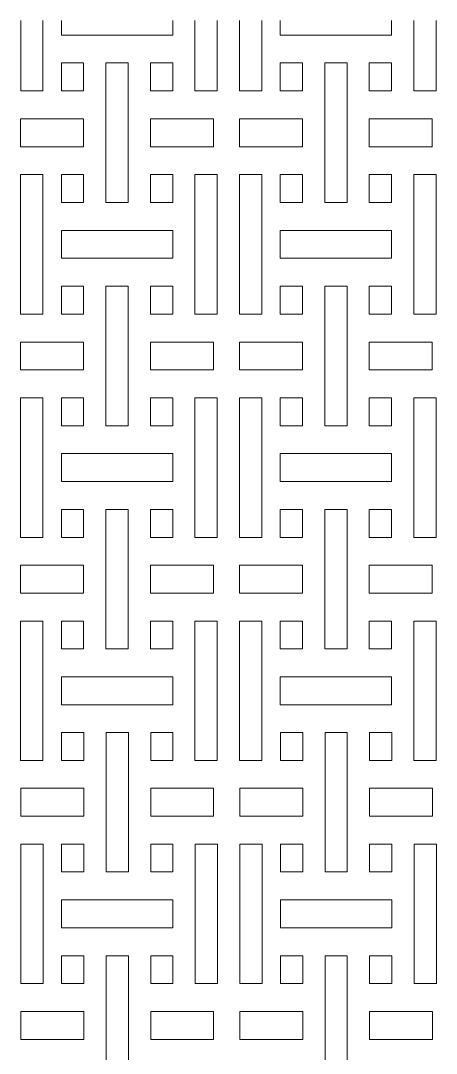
# Model space of a CAD drawing. Header units: centimetres. Extents: x -43.5 to -28.5, y -76.3 to -1.3.
# Drawn here: x -43.49 to -28.48, y -38.51 to -1.26 of the extents above; entities that cross this region are included whole.
import ezdxf

# ---------------------------------------------------------------- set-up
doc = ezdxf.new("R2010")
doc.units = ezdxf.units.CM
doc.header["$MEASUREMENT"] = 0
doc.layers.add('Katman 1', color=7, linetype='Continuous')

msp = doc.modelspace()

# ---------------------------------------------------------------- linework, layer by layer
at = {"layer": 'Katman 1', "color": 250, "lineweight": 20}
for points, knots in [([(-43.48639, -3.78886), (-43.48639, -3.78886), (-42.68421, -3.78886), (-42.68421, -3.78886), (-42.68421, -3.78886), (-42.68421, -1.25573), (-42.68421, -1.25573)], [0, 0, 0, 0, 0.5, 0.5, 0.5, 1, 1, 1, 1]), ([(-42.01792, -1.25573), (-42.01792, -1.25573), (-42.01792, -1.77564), (-42.01792, -1.77564), (-42.01792, -1.77564), (-37.99809, -1.77564), (-37.99809, -1.77564), (-37.99809, -1.77564), (-37.99809, -1.25573), (-37.99809, -1.25573)], [0, 0, 0, 0, 0.33333333, 0.33333333, 0.33333333, 0.66666667, 0.66666667, 0.66666667, 1, 1, 1, 1]), ([(-37.19413, -1.25573), (-37.19413, -1.25573), (-37.19413, -3.78886), (-37.19413, -3.78886), (-37.19413, -3.78886), (-36.39016, -3.78886), (-36.39016, -3.78886), (-36.39016, -3.78886), (-36.39016, -1.25573), (-36.39016, -1.25573)], [0, 0, 0, 0, 0.33333333, 0.33333333, 0.33333333, 0.66666667, 0.66666667, 0.66666667, 1, 1, 1, 1]), ([(-35.5862, -1.25573), (-35.5862, -1.25573), (-35.5862, -3.78886), (-35.5862, -3.78886), (-35.5862, -3.78886), (-34.78223, -3.78886), (-34.78223, -3.78886), (-34.78223, -3.78886), (-34.78223, -1.25573), (-34.78223, -1.25573)], [0, 0, 0, 0, 0.33333333, 0.33333333, 0.33333333, 0.66666667, 0.66666667, 0.66666667, 1, 1, 1, 1]), ([(-34.11594, -1.25573), (-34.11594, -1.25573), (-34.11594, -1.77564), (-34.11594, -1.77564), (-34.11594, -1.77564), (-30.09611, -1.77564), (-30.09611, -1.77564), (-30.09611, -1.77564), (-30.09611, -1.25573), (-30.09611, -1.25573)], [0, 0, 0, 0, 0.33333333, 0.33333333, 0.33333333, 0.66666667, 0.66666667, 0.66666667, 1, 1, 1, 1]), ([(-29.29215, -1.25573), (-29.29215, -1.25573), (-29.29215, -3.78886), (-29.29215, -3.78886), (-29.29215, -3.78886), (-28.48818, -3.78886), (-28.48818, -3.78886), (-28.48818, -3.78886), (-28.48818, -1.25573), (-28.48818, -1.25573)], [0, 0, 0, 0, 0.33333333, 0.33333333, 0.33333333, 0.66666667, 0.66666667, 0.66666667, 1, 1, 1, 1]), ([(-42.01792, -2.78225), (-42.01792, -2.78225), (-41.21395, -2.78225), (-41.21395, -2.78225), (-41.21395, -2.78225), (-41.21395, -3.78886), (-41.21395, -3.78886), (-41.21395, -3.78886), (-42.01792, -3.78886), (-42.01792, -3.78886), (-42.01792, -3.78886), (-42.01792, -2.78225), (-42.01792, -2.78225)], [0, 0, 0, 0, 0.25, 0.25, 0.25, 0.5, 0.5, 0.5, 0.75, 0.75, 0.75, 1, 1, 1, 1]), ([(-39.60602, -2.78225), (-39.60602, -2.78225), (-40.40999, -2.78225), (-40.40999, -2.78225), (-40.40999, -2.78225), (-40.40999, -7.81529), (-40.40999, -7.81529), (-40.40999, -7.81529), (-39.60602, -7.81529), (-39.60602, -7.81529), (-39.60602, -7.81529), (-39.60602, -2.78225), (-39.60602, -2.78225)], [0, 0, 0, 0, 0.25, 0.25, 0.25, 0.5, 0.5, 0.5, 0.75, 0.75, 0.75, 1, 1, 1, 1]), ([(-38.80206, -2.78225), (-38.80206, -2.78225), (-37.99809, -2.78225), (-37.99809, -2.78225), (-37.99809, -2.78225), (-37.99809, -3.78886), (-37.99809, -3.78886), (-37.99809, -3.78886), (-38.80206, -3.78886), (-38.80206, -3.78886), (-38.80206, -3.78886), (-38.80206, -2.78225), (-38.80206, -2.78225)], [0, 0, 0, 0, 0.25, 0.25, 0.25, 0.5, 0.5, 0.5, 0.75, 0.75, 0.75, 1, 1, 1, 1]), ([(-34.11594, -2.78225), (-34.11594, -2.78225), (-33.31197, -2.78225), (-33.31197, -2.78225), (-33.31197, -2.78225), (-33.31197, -3.78886), (-33.31197, -3.78886), (-33.31197, -3.78886), (-34.11594, -3.78886), (-34.11594, -3.78886), (-34.11594, -3.78886), (-34.11594, -2.78225), (-34.11594, -2.78225)], [0, 0, 0, 0, 0.25, 0.25, 0.25, 0.5, 0.5, 0.5, 0.75, 0.75, 0.75, 1, 1, 1, 1]), ([(-31.70404, -2.78225), (-31.70404, -2.78225), (-32.50801, -2.78225), (-32.50801, -2.78225), (-32.50801, -2.78225), (-32.50801, -7.81529), (-32.50801, -7.81529), (-32.50801, -7.81529), (-31.70404, -7.81529), (-31.70404, -7.81529), (-31.70404, -7.81529), (-31.70404, -2.78225), (-31.70404, -2.78225)], [0, 0, 0, 0, 0.25, 0.25, 0.25, 0.5, 0.5, 0.5, 0.75, 0.75, 0.75, 1, 1, 1, 1]), ([(-30.90008, -2.78225), (-30.90008, -2.78225), (-30.09611, -2.78225), (-30.09611, -2.78225), (-30.09611, -2.78225), (-30.09611, -3.78886), (-30.09611, -3.78886), (-30.09611, -3.78886), (-30.90008, -3.78886), (-30.90008, -3.78886), (-30.90008, -3.78886), (-30.90008, -2.78225), (-30.90008, -2.78225)], [0, 0, 0, 0, 0.25, 0.25, 0.25, 0.5, 0.5, 0.5, 0.75, 0.75, 0.75, 1, 1, 1, 1]), ([(-43.48818, -5.80207), (-43.48818, -5.80207), (-41.21395, -5.80207), (-41.21395, -5.80207), (-41.21395, -5.80207), (-41.21395, -4.79547), (-41.21395, -4.79547), (-41.21395, -4.79547), (-43.48818, -4.79547), (-43.48818, -4.79547)], [0, 0, 0, 0, 0.33333333, 0.33333333, 0.33333333, 0.66666667, 0.66666667, 0.66666667, 1, 1, 1, 1]), ([(-36.52783, -5.80207), (-36.52783, -5.80207), (-38.80206, -5.80207), (-38.80206, -5.80207), (-38.80206, -5.80207), (-38.80206, -4.79547), (-38.80206, -4.79547), (-38.80206, -4.79547), (-36.52783, -4.79547), (-36.52783, -4.79547)], [0, 0, 0, 0, 0.33333333, 0.33333333, 0.33333333, 0.66666667, 0.66666667, 0.66666667, 1, 1, 1, 1]), ([(-35.5862, -5.80207), (-35.5862, -5.80207), (-33.31197, -5.80207), (-33.31197, -5.80207), (-33.31197, -5.80207), (-33.31197, -4.79547), (-33.31197, -4.79547), (-33.31197, -4.79547), (-35.5862, -4.79547), (-35.5862, -4.79547)], [0, 0, 0, 0, 0.33333333, 0.33333333, 0.33333333, 0.66666667, 0.66666667, 0.66666667, 1, 1, 1, 1]), ([(-28.62585, -5.80207), (-28.62585, -5.80207), (-30.90008, -5.80207), (-30.90008, -5.80207), (-30.90008, -5.80207), (-30.90008, -4.79547), (-30.90008, -4.79547), (-30.90008, -4.79547), (-28.62585, -4.79547), (-28.62585, -4.79547)], [0, 0, 0, 0, 0.33333333, 0.33333333, 0.33333333, 0.66666667, 0.66666667, 0.66666667, 1, 1, 1, 1]), ([(-42.68421, -6.80868), (-42.68421, -6.80868), (-43.48818, -6.80868), (-43.48818, -6.80868), (-43.48818, -6.80868), (-43.48818, -11.84172), (-43.48818, -11.84172), (-43.48818, -11.84172), (-42.68421, -11.84172), (-42.68421, -11.84172), (-42.68421, -11.84172), (-42.68421, -6.80868), (-42.68421, -6.80868)], [0, 0, 0, 0, 0.25, 0.25, 0.25, 0.5, 0.5, 0.5, 0.75, 0.75, 0.75, 1, 1, 1, 1]), ([(-42.01792, -6.80868), (-42.01792, -6.80868), (-41.21395, -6.80868), (-41.21395, -6.80868), (-41.21395, -6.80868), (-41.21395, -7.81529), (-41.21395, -7.81529), (-41.21395, -7.81529), (-42.01792, -7.81529), (-42.01792, -7.81529), (-42.01792, -7.81529), (-42.01792, -6.80868), (-42.01792, -6.80868)], [0, 0, 0, 0, 0.25, 0.25, 0.25, 0.5, 0.5, 0.5, 0.75, 0.75, 0.75, 1, 1, 1, 1]), ([(-38.80206, -6.80868), (-38.80206, -6.80868), (-37.99809, -6.80868), (-37.99809, -6.80868), (-37.99809, -6.80868), (-37.99809, -7.81529), (-37.99809, -7.81529), (-37.99809, -7.81529), (-38.80206, -7.81529), (-38.80206, -7.81529), (-38.80206, -7.81529), (-38.80206, -6.80868), (-38.80206, -6.80868)], [0, 0, 0, 0, 0.25, 0.25, 0.25, 0.5, 0.5, 0.5, 0.75, 0.75, 0.75, 1, 1, 1, 1]), ([(-36.39016, -6.80868), (-36.39016, -6.80868), (-37.19413, -6.80868), (-37.19413, -6.80868), (-37.19413, -6.80868), (-37.19413, -11.84172), (-37.19413, -11.84172), (-37.19413, -11.84172), (-36.39016, -11.84172), (-36.39016, -11.84172), (-36.39016, -11.84172), (-36.39016, -6.80868), (-36.39016, -6.80868)], [0, 0, 0, 0, 0.25, 0.25, 0.25, 0.5, 0.5, 0.5, 0.75, 0.75, 0.75, 1, 1, 1, 1]), ([(-34.78223, -6.80868), (-34.78223, -6.80868), (-35.5862, -6.80868), (-35.5862, -6.80868), (-35.5862, -6.80868), (-35.5862, -11.84172), (-35.5862, -11.84172), (-35.5862, -11.84172), (-34.78223, -11.84172), (-34.78223, -11.84172), (-34.78223, -11.84172), (-34.78223, -6.80868), (-34.78223, -6.80868)], [0, 0, 0, 0, 0.25, 0.25, 0.25, 0.5, 0.5, 0.5, 0.75, 0.75, 0.75, 1, 1, 1, 1]), ([(-34.11594, -6.80868), (-34.11594, -6.80868), (-33.31197, -6.80868), (-33.31197, -6.80868), (-33.31197, -6.80868), (-33.31197, -7.81529), (-33.31197, -7.81529), (-33.31197, -7.81529), (-34.11594, -7.81529), (-34.11594, -7.81529), (-34.11594, -7.81529), (-34.11594, -6.80868), (-34.11594, -6.80868)], [0, 0, 0, 0, 0.25, 0.25, 0.25, 0.5, 0.5, 0.5, 0.75, 0.75, 0.75, 1, 1, 1, 1]), ([(-30.90008, -6.80868), (-30.90008, -6.80868), (-30.09611, -6.80868), (-30.09611, -6.80868), (-30.09611, -6.80868), (-30.09611, -7.81529), (-30.09611, -7.81529), (-30.09611, -7.81529), (-30.90008, -7.81529), (-30.90008, -7.81529), (-30.90008, -7.81529), (-30.90008, -6.80868), (-30.90008, -6.80868)], [0, 0, 0, 0, 0.25, 0.25, 0.25, 0.5, 0.5, 0.5, 0.75, 0.75, 0.75, 1, 1, 1, 1]), ([(-28.48818, -6.80868), (-28.48818, -6.80868), (-29.29215, -6.80868), (-29.29215, -6.80868), (-29.29215, -6.80868), (-29.29215, -11.84172), (-29.29215, -11.84172), (-29.29215, -11.84172), (-28.48818, -11.84172), (-28.48818, -11.84172), (-28.48818, -11.84172), (-28.48818, -6.80868), (-28.48818, -6.80868)], [0, 0, 0, 0, 0.25, 0.25, 0.25, 0.5, 0.5, 0.5, 0.75, 0.75, 0.75, 1, 1, 1, 1]), ([(-37.99809, -9.8285), (-37.99809, -9.8285), (-37.99809, -8.8219), (-37.99809, -8.8219), (-37.99809, -8.8219), (-42.01792, -8.8219), (-42.01792, -8.8219), (-42.01792, -8.8219), (-42.01792, -9.8285), (-42.01792, -9.8285), (-42.01792, -9.8285), (-37.99809, -9.8285), (-37.99809, -9.8285)], [0, 0, 0, 0, 0.25, 0.25, 0.25, 0.5, 0.5, 0.5, 0.75, 0.75, 0.75, 1, 1, 1, 1]), ([(-30.09611, -9.8285), (-30.09611, -9.8285), (-30.09611, -8.8219), (-30.09611, -8.8219), (-30.09611, -8.8219), (-34.11594, -8.8219), (-34.11594, -8.8219), (-34.11594, -8.8219), (-34.11594, -9.8285), (-34.11594, -9.8285), (-34.11594, -9.8285), (-30.09611, -9.8285), (-30.09611, -9.8285)], [0, 0, 0, 0, 0.25, 0.25, 0.25, 0.5, 0.5, 0.5, 0.75, 0.75, 0.75, 1, 1, 1, 1]), ([(-42.01792, -10.83511), (-42.01792, -10.83511), (-41.21395, -10.83511), (-41.21395, -10.83511), (-41.21395, -10.83511), (-41.21395, -11.84172), (-41.21395, -11.84172), (-41.21395, -11.84172), (-42.01792, -11.84172), (-42.01792, -11.84172), (-42.01792, -11.84172), (-42.01792, -10.83511), (-42.01792, -10.83511)], [0, 0, 0, 0, 0.25, 0.25, 0.25, 0.5, 0.5, 0.5, 0.75, 0.75, 0.75, 1, 1, 1, 1]), ([(-39.60602, -10.83511), (-39.60602, -10.83511), (-40.40999, -10.83511), (-40.40999, -10.83511), (-40.40999, -10.83511), (-40.40999, -15.86815), (-40.40999, -15.86815), (-40.40999, -15.86815), (-39.60602, -15.86815), (-39.60602, -15.86815), (-39.60602, -15.86815), (-39.60602, -10.83511), (-39.60602, -10.83511)], [0, 0, 0, 0, 0.25, 0.25, 0.25, 0.5, 0.5, 0.5, 0.75, 0.75, 0.75, 1, 1, 1, 1]), ([(-38.80206, -10.83511), (-38.80206, -10.83511), (-37.99809, -10.83511), (-37.99809, -10.83511), (-37.99809, -10.83511), (-37.99809, -11.84172), (-37.99809, -11.84172), (-37.99809, -11.84172), (-38.80206, -11.84172), (-38.80206, -11.84172), (-38.80206, -11.84172), (-38.80206, -10.83511), (-38.80206, -10.83511)], [0, 0, 0, 0, 0.25, 0.25, 0.25, 0.5, 0.5, 0.5, 0.75, 0.75, 0.75, 1, 1, 1, 1]), ([(-34.11594, -10.83511), (-34.11594, -10.83511), (-33.31197, -10.83511), (-33.31197, -10.83511), (-33.31197, -10.83511), (-33.31197, -11.84172), (-33.31197, -11.84172), (-33.31197, -11.84172), (-34.11594, -11.84172), (-34.11594, -11.84172), (-34.11594, -11.84172), (-34.11594, -10.83511), (-34.11594, -10.83511)], [0, 0, 0, 0, 0.25, 0.25, 0.25, 0.5, 0.5, 0.5, 0.75, 0.75, 0.75, 1, 1, 1, 1]), ([(-31.70404, -10.83511), (-31.70404, -10.83511), (-32.50801, -10.83511), (-32.50801, -10.83511), (-32.50801, -10.83511), (-32.50801, -15.86815), (-32.50801, -15.86815), (-32.50801, -15.86815), (-31.70404, -15.86815), (-31.70404, -15.86815), (-31.70404, -15.86815), (-31.70404, -10.83511), (-31.70404, -10.83511)], [0, 0, 0, 0, 0.25, 0.25, 0.25, 0.5, 0.5, 0.5, 0.75, 0.75, 0.75, 1, 1, 1, 1]), ([(-30.90008, -10.83511), (-30.90008, -10.83511), (-30.09611, -10.83511), (-30.09611, -10.83511), (-30.09611, -10.83511), (-30.09611, -11.84172), (-30.09611, -11.84172), (-30.09611, -11.84172), (-30.90008, -11.84172), (-30.90008, -11.84172), (-30.90008, -11.84172), (-30.90008, -10.83511), (-30.90008, -10.83511)], [0, 0, 0, 0, 0.25, 0.25, 0.25, 0.5, 0.5, 0.5, 0.75, 0.75, 0.75, 1, 1, 1, 1]), ([(-43.48818, -13.85493), (-43.48818, -13.85493), (-41.21395, -13.85493), (-41.21395, -13.85493), (-41.21395, -13.85493), (-41.21395, -12.84833), (-41.21395, -12.84833), (-41.21395, -12.84833), (-43.48818, -12.84833), (-43.48818, -12.84833)], [0, 0, 0, 0, 0.33333333, 0.33333333, 0.33333333, 0.66666667, 0.66666667, 0.66666667, 1, 1, 1, 1]), ([(-36.52783, -13.85493), (-36.52783, -13.85493), (-38.80206, -13.85493), (-38.80206, -13.85493), (-38.80206, -13.85493), (-38.80206, -12.84833), (-38.80206, -12.84833), (-38.80206, -12.84833), (-36.52783, -12.84833), (-36.52783, -12.84833)], [0, 0, 0, 0, 0.33333333, 0.33333333, 0.33333333, 0.66666667, 0.66666667, 0.66666667, 1, 1, 1, 1]), ([(-35.5862, -13.85493), (-35.5862, -13.85493), (-33.31197, -13.85493), (-33.31197, -13.85493), (-33.31197, -13.85493), (-33.31197, -12.84833), (-33.31197, -12.84833), (-33.31197, -12.84833), (-35.5862, -12.84833), (-35.5862, -12.84833)], [0, 0, 0, 0, 0.33333333, 0.33333333, 0.33333333, 0.66666667, 0.66666667, 0.66666667, 1, 1, 1, 1]), ([(-28.62585, -13.85493), (-28.62585, -13.85493), (-30.90008, -13.85493), (-30.90008, -13.85493), (-30.90008, -13.85493), (-30.90008, -12.84833), (-30.90008, -12.84833), (-30.90008, -12.84833), (-28.62585, -12.84833), (-28.62585, -12.84833)], [0, 0, 0, 0, 0.33333333, 0.33333333, 0.33333333, 0.66666667, 0.66666667, 0.66666667, 1, 1, 1, 1]), ([(-42.68421, -14.86154), (-42.68421, -14.86154), (-43.48818, -14.86154), (-43.48818, -14.86154), (-43.48818, -14.86154), (-43.48818, -19.89458), (-43.48818, -19.89458), (-43.48818, -19.89458), (-42.68421, -19.89458), (-42.68421, -19.89458), (-42.68421, -19.89458), (-42.68421, -14.86154), (-42.68421, -14.86154)], [0, 0, 0, 0, 0.25, 0.25, 0.25, 0.5, 0.5, 0.5, 0.75, 0.75, 0.75, 1, 1, 1, 1]), ([(-42.01792, -14.86154), (-42.01792, -14.86154), (-41.21395, -14.86154), (-41.21395, -14.86154), (-41.21395, -14.86154), (-41.21395, -15.86815), (-41.21395, -15.86815), (-41.21395, -15.86815), (-42.01792, -15.86815), (-42.01792, -15.86815), (-42.01792, -15.86815), (-42.01792, -14.86154), (-42.01792, -14.86154)], [0, 0, 0, 0, 0.25, 0.25, 0.25, 0.5, 0.5, 0.5, 0.75, 0.75, 0.75, 1, 1, 1, 1]), ([(-38.80206, -14.86154), (-38.80206, -14.86154), (-37.99809, -14.86154), (-37.99809, -14.86154), (-37.99809, -14.86154), (-37.99809, -15.86815), (-37.99809, -15.86815), (-37.99809, -15.86815), (-38.80206, -15.86815), (-38.80206, -15.86815), (-38.80206, -15.86815), (-38.80206, -14.86154), (-38.80206, -14.86154)], [0, 0, 0, 0, 0.25, 0.25, 0.25, 0.5, 0.5, 0.5, 0.75, 0.75, 0.75, 1, 1, 1, 1]), ([(-36.39016, -14.86154), (-36.39016, -14.86154), (-37.19413, -14.86154), (-37.19413, -14.86154), (-37.19413, -14.86154), (-37.19413, -19.89458), (-37.19413, -19.89458), (-37.19413, -19.89458), (-36.39016, -19.89458), (-36.39016, -19.89458), (-36.39016, -19.89458), (-36.39016, -14.86154), (-36.39016, -14.86154)], [0, 0, 0, 0, 0.25, 0.25, 0.25, 0.5, 0.5, 0.5, 0.75, 0.75, 0.75, 1, 1, 1, 1]), ([(-34.78223, -14.86154), (-34.78223, -14.86154), (-35.5862, -14.86154), (-35.5862, -14.86154), (-35.5862, -14.86154), (-35.5862, -19.89458), (-35.5862, -19.89458), (-35.5862, -19.89458), (-34.78223, -19.89458), (-34.78223, -19.89458), (-34.78223, -19.89458), (-34.78223, -14.86154), (-34.78223, -14.86154)], [0, 0, 0, 0, 0.25, 0.25, 0.25, 0.5, 0.5, 0.5, 0.75, 0.75, 0.75, 1, 1, 1, 1]), ([(-34.11594, -14.86154), (-34.11594, -14.86154), (-33.31197, -14.86154), (-33.31197, -14.86154), (-33.31197, -14.86154), (-33.31197, -15.86815), (-33.31197, -15.86815), (-33.31197, -15.86815), (-34.11594, -15.86815), (-34.11594, -15.86815), (-34.11594, -15.86815), (-34.11594, -14.86154), (-34.11594, -14.86154)], [0, 0, 0, 0, 0.25, 0.25, 0.25, 0.5, 0.5, 0.5, 0.75, 0.75, 0.75, 1, 1, 1, 1]), ([(-30.90008, -14.86154), (-30.90008, -14.86154), (-30.09611, -14.86154), (-30.09611, -14.86154), (-30.09611, -14.86154), (-30.09611, -15.86815), (-30.09611, -15.86815), (-30.09611, -15.86815), (-30.90008, -15.86815), (-30.90008, -15.86815), (-30.90008, -15.86815), (-30.90008, -14.86154), (-30.90008, -14.86154)], [0, 0, 0, 0, 0.25, 0.25, 0.25, 0.5, 0.5, 0.5, 0.75, 0.75, 0.75, 1, 1, 1, 1]), ([(-28.48818, -14.86154), (-28.48818, -14.86154), (-29.29215, -14.86154), (-29.29215, -14.86154), (-29.29215, -14.86154), (-29.29215, -19.89458), (-29.29215, -19.89458), (-29.29215, -19.89458), (-28.48818, -19.89458), (-28.48818, -19.89458), (-28.48818, -19.89458), (-28.48818, -14.86154), (-28.48818, -14.86154)], [0, 0, 0, 0, 0.25, 0.25, 0.25, 0.5, 0.5, 0.5, 0.75, 0.75, 0.75, 1, 1, 1, 1]), ([(-37.99809, -17.88136), (-37.99809, -17.88136), (-37.99809, -16.87476), (-37.99809, -16.87476), (-37.99809, -16.87476), (-42.01792, -16.87476), (-42.01792, -16.87476), (-42.01792, -16.87476), (-42.01792, -17.88136), (-42.01792, -17.88136), (-42.01792, -17.88136), (-37.99809, -17.88136), (-37.99809, -17.88136)], [0, 0, 0, 0, 0.25, 0.25, 0.25, 0.5, 0.5, 0.5, 0.75, 0.75, 0.75, 1, 1, 1, 1]), ([(-30.09611, -17.88136), (-30.09611, -17.88136), (-30.09611, -16.87476), (-30.09611, -16.87476), (-30.09611, -16.87476), (-34.11594, -16.87476), (-34.11594, -16.87476), (-34.11594, -16.87476), (-34.11594, -17.88136), (-34.11594, -17.88136), (-34.11594, -17.88136), (-30.09611, -17.88136), (-30.09611, -17.88136)], [0, 0, 0, 0, 0.25, 0.25, 0.25, 0.5, 0.5, 0.5, 0.75, 0.75, 0.75, 1, 1, 1, 1]), ([(-42.01792, -18.88797), (-42.01792, -18.88797), (-41.21395, -18.88797), (-41.21395, -18.88797), (-41.21395, -18.88797), (-41.21395, -19.89458), (-41.21395, -19.89458), (-41.21395, -19.89458), (-42.01792, -19.89458), (-42.01792, -19.89458), (-42.01792, -19.89458), (-42.01792, -18.88797), (-42.01792, -18.88797)], [0, 0, 0, 0, 0.25, 0.25, 0.25, 0.5, 0.5, 0.5, 0.75, 0.75, 0.75, 1, 1, 1, 1]), ([(-39.60602, -18.88797), (-39.60602, -18.88797), (-40.40999, -18.88797), (-40.40999, -18.88797), (-40.40999, -18.88797), (-40.40999, -23.92101), (-40.40999, -23.92101), (-40.40999, -23.92101), (-39.60602, -23.92101), (-39.60602, -23.92101), (-39.60602, -23.92101), (-39.60602, -18.88797), (-39.60602, -18.88797)], [0, 0, 0, 0, 0.25, 0.25, 0.25, 0.5, 0.5, 0.5, 0.75, 0.75, 0.75, 1, 1, 1, 1]), ([(-38.80206, -18.88797), (-38.80206, -18.88797), (-37.99809, -18.88797), (-37.99809, -18.88797), (-37.99809, -18.88797), (-37.99809, -19.89458), (-37.99809, -19.89458), (-37.99809, -19.89458), (-38.80206, -19.89458), (-38.80206, -19.89458), (-38.80206, -19.89458), (-38.80206, -18.88797), (-38.80206, -18.88797)], [0, 0, 0, 0, 0.25, 0.25, 0.25, 0.5, 0.5, 0.5, 0.75, 0.75, 0.75, 1, 1, 1, 1]), ([(-34.11594, -18.88797), (-34.11594, -18.88797), (-33.31197, -18.88797), (-33.31197, -18.88797), (-33.31197, -18.88797), (-33.31197, -19.89458), (-33.31197, -19.89458), (-33.31197, -19.89458), (-34.11594, -19.89458), (-34.11594, -19.89458), (-34.11594, -19.89458), (-34.11594, -18.88797), (-34.11594, -18.88797)], [0, 0, 0, 0, 0.25, 0.25, 0.25, 0.5, 0.5, 0.5, 0.75, 0.75, 0.75, 1, 1, 1, 1]), ([(-31.70404, -18.88797), (-31.70404, -18.88797), (-32.50801, -18.88797), (-32.50801, -18.88797), (-32.50801, -18.88797), (-32.50801, -23.92101), (-32.50801, -23.92101), (-32.50801, -23.92101), (-31.70404, -23.92101), (-31.70404, -23.92101), (-31.70404, -23.92101), (-31.70404, -18.88797), (-31.70404, -18.88797)], [0, 0, 0, 0, 0.25, 0.25, 0.25, 0.5, 0.5, 0.5, 0.75, 0.75, 0.75, 1, 1, 1, 1]), ([(-30.90008, -18.88797), (-30.90008, -18.88797), (-30.09611, -18.88797), (-30.09611, -18.88797), (-30.09611, -18.88797), (-30.09611, -19.89458), (-30.09611, -19.89458), (-30.09611, -19.89458), (-30.90008, -19.89458), (-30.90008, -19.89458), (-30.90008, -19.89458), (-30.90008, -18.88797), (-30.90008, -18.88797)], [0, 0, 0, 0, 0.25, 0.25, 0.25, 0.5, 0.5, 0.5, 0.75, 0.75, 0.75, 1, 1, 1, 1]), ([(-43.48818, -21.90779), (-43.48818, -21.90779), (-41.21395, -21.90779), (-41.21395, -21.90779), (-41.21395, -21.90779), (-41.21395, -20.90119), (-41.21395, -20.90119), (-41.21395, -20.90119), (-43.48818, -20.90119), (-43.48818, -20.90119)], [0, 0, 0, 0, 0.33333333, 0.33333333, 0.33333333, 0.66666667, 0.66666667, 0.66666667, 1, 1, 1, 1]), ([(-36.52783, -21.90779), (-36.52783, -21.90779), (-38.80206, -21.90779), (-38.80206, -21.90779), (-38.80206, -21.90779), (-38.80206, -20.90119), (-38.80206, -20.90119), (-38.80206, -20.90119), (-36.52783, -20.90119), (-36.52783, -20.90119)], [0, 0, 0, 0, 0.33333333, 0.33333333, 0.33333333, 0.66666667, 0.66666667, 0.66666667, 1, 1, 1, 1]), ([(-35.5862, -21.90779), (-35.5862, -21.90779), (-33.31197, -21.90779), (-33.31197, -21.90779), (-33.31197, -21.90779), (-33.31197, -20.90119), (-33.31197, -20.90119), (-33.31197, -20.90119), (-35.5862, -20.90119), (-35.5862, -20.90119)], [0, 0, 0, 0, 0.33333333, 0.33333333, 0.33333333, 0.66666667, 0.66666667, 0.66666667, 1, 1, 1, 1]), ([(-28.62585, -21.90779), (-28.62585, -21.90779), (-30.90008, -21.90779), (-30.90008, -21.90779), (-30.90008, -21.90779), (-30.90008, -20.90119), (-30.90008, -20.90119), (-30.90008, -20.90119), (-28.62585, -20.90119), (-28.62585, -20.90119)], [0, 0, 0, 0, 0.33333333, 0.33333333, 0.33333333, 0.66666667, 0.66666667, 0.66666667, 1, 1, 1, 1]), ([(-42.68421, -22.9144), (-42.68421, -22.9144), (-43.48818, -22.9144), (-43.48818, -22.9144), (-43.48818, -22.9144), (-43.48818, -27.94744), (-43.48818, -27.94744), (-43.48818, -27.94744), (-42.68421, -27.94744), (-42.68421, -27.94744), (-42.68421, -27.94744), (-42.68421, -22.9144), (-42.68421, -22.9144)], [0, 0, 0, 0, 0.25, 0.25, 0.25, 0.5, 0.5, 0.5, 0.75, 0.75, 0.75, 1, 1, 1, 1]), ([(-42.01792, -22.9144), (-42.01792, -22.9144), (-41.21395, -22.9144), (-41.21395, -22.9144), (-41.21395, -22.9144), (-41.21395, -23.92101), (-41.21395, -23.92101), (-41.21395, -23.92101), (-42.01792, -23.92101), (-42.01792, -23.92101), (-42.01792, -23.92101), (-42.01792, -22.9144), (-42.01792, -22.9144)], [0, 0, 0, 0, 0.25, 0.25, 0.25, 0.5, 0.5, 0.5, 0.75, 0.75, 0.75, 1, 1, 1, 1]), ([(-38.80206, -22.9144), (-38.80206, -22.9144), (-37.99809, -22.9144), (-37.99809, -22.9144), (-37.99809, -22.9144), (-37.99809, -23.92101), (-37.99809, -23.92101), (-37.99809, -23.92101), (-38.80206, -23.92101), (-38.80206, -23.92101), (-38.80206, -23.92101), (-38.80206, -22.9144), (-38.80206, -22.9144)], [0, 0, 0, 0, 0.25, 0.25, 0.25, 0.5, 0.5, 0.5, 0.75, 0.75, 0.75, 1, 1, 1, 1]), ([(-36.39016, -22.9144), (-36.39016, -22.9144), (-37.19413, -22.9144), (-37.19413, -22.9144), (-37.19413, -22.9144), (-37.19413, -27.94744), (-37.19413, -27.94744), (-37.19413, -27.94744), (-36.39016, -27.94744), (-36.39016, -27.94744), (-36.39016, -27.94744), (-36.39016, -22.9144), (-36.39016, -22.9144)], [0, 0, 0, 0, 0.25, 0.25, 0.25, 0.5, 0.5, 0.5, 0.75, 0.75, 0.75, 1, 1, 1, 1]), ([(-34.78223, -22.9144), (-34.78223, -22.9144), (-35.5862, -22.9144), (-35.5862, -22.9144), (-35.5862, -22.9144), (-35.5862, -27.94744), (-35.5862, -27.94744), (-35.5862, -27.94744), (-34.78223, -27.94744), (-34.78223, -27.94744), (-34.78223, -27.94744), (-34.78223, -22.9144), (-34.78223, -22.9144)], [0, 0, 0, 0, 0.25, 0.25, 0.25, 0.5, 0.5, 0.5, 0.75, 0.75, 0.75, 1, 1, 1, 1]), ([(-34.11594, -22.9144), (-34.11594, -22.9144), (-33.31197, -22.9144), (-33.31197, -22.9144), (-33.31197, -22.9144), (-33.31197, -23.92101), (-33.31197, -23.92101), (-33.31197, -23.92101), (-34.11594, -23.92101), (-34.11594, -23.92101), (-34.11594, -23.92101), (-34.11594, -22.9144), (-34.11594, -22.9144)], [0, 0, 0, 0, 0.25, 0.25, 0.25, 0.5, 0.5, 0.5, 0.75, 0.75, 0.75, 1, 1, 1, 1]), ([(-30.90008, -22.9144), (-30.90008, -22.9144), (-30.09611, -22.9144), (-30.09611, -22.9144), (-30.09611, -22.9144), (-30.09611, -23.92101), (-30.09611, -23.92101), (-30.09611, -23.92101), (-30.90008, -23.92101), (-30.90008, -23.92101), (-30.90008, -23.92101), (-30.90008, -22.9144), (-30.90008, -22.9144)], [0, 0, 0, 0, 0.25, 0.25, 0.25, 0.5, 0.5, 0.5, 0.75, 0.75, 0.75, 1, 1, 1, 1]), ([(-28.48818, -22.9144), (-28.48818, -22.9144), (-29.29215, -22.9144), (-29.29215, -22.9144), (-29.29215, -22.9144), (-29.29215, -27.94744), (-29.29215, -27.94744), (-29.29215, -27.94744), (-28.48818, -27.94744), (-28.48818, -27.94744), (-28.48818, -27.94744), (-28.48818, -22.9144), (-28.48818, -22.9144)], [0, 0, 0, 0, 0.25, 0.25, 0.25, 0.5, 0.5, 0.5, 0.75, 0.75, 0.75, 1, 1, 1, 1]), ([(-37.99809, -25.93422), (-37.99809, -25.93422), (-37.99809, -24.92762), (-37.99809, -24.92762), (-37.99809, -24.92762), (-42.01792, -24.92762), (-42.01792, -24.92762), (-42.01792, -24.92762), (-42.01792, -25.93422), (-42.01792, -25.93422), (-42.01792, -25.93422), (-37.99809, -25.93422), (-37.99809, -25.93422)], [0, 0, 0, 0, 0.25, 0.25, 0.25, 0.5, 0.5, 0.5, 0.75, 0.75, 0.75, 1, 1, 1, 1]), ([(-30.09611, -25.93422), (-30.09611, -25.93422), (-30.09611, -24.92762), (-30.09611, -24.92762), (-30.09611, -24.92762), (-34.11594, -24.92762), (-34.11594, -24.92762), (-34.11594, -24.92762), (-34.11594, -25.93422), (-34.11594, -25.93422), (-34.11594, -25.93422), (-30.09611, -25.93422), (-30.09611, -25.93422)], [0, 0, 0, 0, 0.25, 0.25, 0.25, 0.5, 0.5, 0.5, 0.75, 0.75, 0.75, 1, 1, 1, 1]), ([(-42.00967, -26.93196), (-42.00967, -26.93196), (-41.2057, -26.93196), (-41.2057, -26.93196), (-41.2057, -26.93196), (-41.2057, -27.93857), (-41.2057, -27.93857), (-41.2057, -27.93857), (-42.00967, -27.93857), (-42.00967, -27.93857), (-42.00967, -27.93857), (-42.00967, -26.93196), (-42.00967, -26.93196)], [0, 0, 0, 0, 0.25, 0.25, 0.25, 0.5, 0.5, 0.5, 0.75, 0.75, 0.75, 1, 1, 1, 1]), ([(-39.59777, -26.93196), (-39.59777, -26.93196), (-40.40174, -26.93196), (-40.40174, -26.93196), (-40.40174, -26.93196), (-40.40174, -31.965), (-40.40174, -31.965), (-40.40174, -31.965), (-39.59777, -31.965), (-39.59777, -31.965), (-39.59777, -31.965), (-39.59777, -26.93196), (-39.59777, -26.93196)], [0, 0, 0, 0, 0.25, 0.25, 0.25, 0.5, 0.5, 0.5, 0.75, 0.75, 0.75, 1, 1, 1, 1]), ([(-37.98984, -26.93196), (-37.98984, -26.93196), (-38.79381, -26.93196), (-38.79381, -26.93196), (-38.79381, -26.93196), (-38.79381, -27.93857), (-38.79381, -27.93857), (-38.79381, -27.93857), (-37.98984, -27.93857), (-37.98984, -27.93857), (-37.98984, -27.93857), (-37.98984, -26.93196), (-37.98984, -26.93196)], [0, 0, 0, 0, 0.25, 0.25, 0.25, 0.5, 0.5, 0.5, 0.75, 0.75, 0.75, 1, 1, 1, 1]), ([(-34.10769, -26.93196), (-34.10769, -26.93196), (-33.30372, -26.93196), (-33.30372, -26.93196), (-33.30372, -26.93196), (-33.30372, -27.93857), (-33.30372, -27.93857), (-33.30372, -27.93857), (-34.10769, -27.93857), (-34.10769, -27.93857), (-34.10769, -27.93857), (-34.10769, -26.93196), (-34.10769, -26.93196)], [0, 0, 0, 0, 0.25, 0.25, 0.25, 0.5, 0.5, 0.5, 0.75, 0.75, 0.75, 1, 1, 1, 1]), ([(-31.69579, -26.93196), (-31.69579, -26.93196), (-32.49976, -26.93196), (-32.49976, -26.93196), (-32.49976, -26.93196), (-32.49976, -31.965), (-32.49976, -31.965), (-32.49976, -31.965), (-31.69579, -31.965), (-31.69579, -31.965), (-31.69579, -31.965), (-31.69579, -26.93196), (-31.69579, -26.93196)], [0, 0, 0, 0, 0.25, 0.25, 0.25, 0.5, 0.5, 0.5, 0.75, 0.75, 0.75, 1, 1, 1, 1]), ([(-30.08786, -26.93196), (-30.08786, -26.93196), (-30.89183, -26.93196), (-30.89183, -26.93196), (-30.89183, -26.93196), (-30.89183, -27.93857), (-30.89183, -27.93857), (-30.89183, -27.93857), (-30.08786, -27.93857), (-30.08786, -27.93857), (-30.08786, -27.93857), (-30.08786, -26.93196), (-30.08786, -26.93196)], [0, 0, 0, 0, 0.25, 0.25, 0.25, 0.5, 0.5, 0.5, 0.75, 0.75, 0.75, 1, 1, 1, 1]), ([(-43.47993, -29.95178), (-43.47993, -29.95178), (-41.2057, -29.95178), (-41.2057, -29.95178), (-41.2057, -29.95178), (-41.2057, -28.94518), (-41.2057, -28.94518), (-41.2057, -28.94518), (-43.47993, -28.94518), (-43.47993, -28.94518)], [0, 0, 0, 0, 0.33333333, 0.33333333, 0.33333333, 0.66666667, 0.66666667, 0.66666667, 1, 1, 1, 1]), ([(-36.51958, -29.95178), (-36.51958, -29.95178), (-38.79381, -29.95178), (-38.79381, -29.95178), (-38.79381, -29.95178), (-38.79381, -28.94518), (-38.79381, -28.94518), (-38.79381, -28.94518), (-36.51958, -28.94518), (-36.51958, -28.94518)], [0, 0, 0, 0, 0.33333333, 0.33333333, 0.33333333, 0.66666667, 0.66666667, 0.66666667, 1, 1, 1, 1]), ([(-35.57795, -29.95178), (-35.57795, -29.95178), (-33.30372, -29.95178), (-33.30372, -29.95178), (-33.30372, -29.95178), (-33.30372, -28.94518), (-33.30372, -28.94518), (-33.30372, -28.94518), (-35.57795, -28.94518), (-35.57795, -28.94518)], [0, 0, 0, 0, 0.33333333, 0.33333333, 0.33333333, 0.66666667, 0.66666667, 0.66666667, 1, 1, 1, 1]), ([(-28.6176, -29.95178), (-28.6176, -29.95178), (-30.89183, -29.95178), (-30.89183, -29.95178), (-30.89183, -29.95178), (-30.89183, -28.94518), (-30.89183, -28.94518), (-30.89183, -28.94518), (-28.6176, -28.94518), (-28.6176, -28.94518)], [0, 0, 0, 0, 0.33333333, 0.33333333, 0.33333333, 0.66666667, 0.66666667, 0.66666667, 1, 1, 1, 1]), ([(-42.67596, -30.95839), (-42.67596, -30.95839), (-43.47993, -30.95839), (-43.47993, -30.95839), (-43.47993, -30.95839), (-43.47993, -35.99143), (-43.47993, -35.99143), (-43.47993, -35.99143), (-42.67596, -35.99143), (-42.67596, -35.99143), (-42.67596, -35.99143), (-42.67596, -30.95839), (-42.67596, -30.95839)], [0, 0, 0, 0, 0.25, 0.25, 0.25, 0.5, 0.5, 0.5, 0.75, 0.75, 0.75, 1, 1, 1, 1]), ([(-42.00967, -30.95839), (-42.00967, -30.95839), (-41.2057, -30.95839), (-41.2057, -30.95839), (-41.2057, -30.95839), (-41.2057, -31.965), (-41.2057, -31.965), (-41.2057, -31.965), (-42.00967, -31.965), (-42.00967, -31.965), (-42.00967, -31.965), (-42.00967, -30.95839), (-42.00967, -30.95839)], [0, 0, 0, 0, 0.25, 0.25, 0.25, 0.5, 0.5, 0.5, 0.75, 0.75, 0.75, 1, 1, 1, 1]), ([(-38.79381, -30.95839), (-38.79381, -30.95839), (-37.98984, -30.95839), (-37.98984, -30.95839), (-37.98984, -30.95839), (-37.98984, -31.965), (-37.98984, -31.965), (-37.98984, -31.965), (-38.79381, -31.965), (-38.79381, -31.965), (-38.79381, -31.965), (-38.79381, -30.95839), (-38.79381, -30.95839)], [0, 0, 0, 0, 0.25, 0.25, 0.25, 0.5, 0.5, 0.5, 0.75, 0.75, 0.75, 1, 1, 1, 1]), ([(-36.38191, -30.95839), (-36.38191, -30.95839), (-37.18588, -30.95839), (-37.18588, -30.95839), (-37.18588, -30.95839), (-37.18588, -35.99143), (-37.18588, -35.99143), (-37.18588, -35.99143), (-36.38191, -35.99143), (-36.38191, -35.99143), (-36.38191, -35.99143), (-36.38191, -30.95839), (-36.38191, -30.95839)], [0, 0, 0, 0, 0.25, 0.25, 0.25, 0.5, 0.5, 0.5, 0.75, 0.75, 0.75, 1, 1, 1, 1]), ([(-34.77398, -30.95839), (-34.77398, -30.95839), (-35.57795, -30.95839), (-35.57795, -30.95839), (-35.57795, -30.95839), (-35.57795, -35.99143), (-35.57795, -35.99143), (-35.57795, -35.99143), (-34.77398, -35.99143), (-34.77398, -35.99143), (-34.77398, -35.99143), (-34.77398, -30.95839), (-34.77398, -30.95839)], [0, 0, 0, 0, 0.25, 0.25, 0.25, 0.5, 0.5, 0.5, 0.75, 0.75, 0.75, 1, 1, 1, 1]), ([(-34.10769, -30.95839), (-34.10769, -30.95839), (-33.30372, -30.95839), (-33.30372, -30.95839), (-33.30372, -30.95839), (-33.30372, -31.965), (-33.30372, -31.965), (-33.30372, -31.965), (-34.10769, -31.965), (-34.10769, -31.965), (-34.10769, -31.965), (-34.10769, -30.95839), (-34.10769, -30.95839)], [0, 0, 0, 0, 0.25, 0.25, 0.25, 0.5, 0.5, 0.5, 0.75, 0.75, 0.75, 1, 1, 1, 1]), ([(-30.89183, -30.95839), (-30.89183, -30.95839), (-30.08786, -30.95839), (-30.08786, -30.95839), (-30.08786, -30.95839), (-30.08786, -31.965), (-30.08786, -31.965), (-30.08786, -31.965), (-30.89183, -31.965), (-30.89183, -31.965), (-30.89183, -31.965), (-30.89183, -30.95839), (-30.89183, -30.95839)], [0, 0, 0, 0, 0.25, 0.25, 0.25, 0.5, 0.5, 0.5, 0.75, 0.75, 0.75, 1, 1, 1, 1]), ([(-28.47993, -30.95839), (-28.47993, -30.95839), (-29.2839, -30.95839), (-29.2839, -30.95839), (-29.2839, -30.95839), (-29.2839, -35.99143), (-29.2839, -35.99143), (-29.2839, -35.99143), (-28.47993, -35.99143), (-28.47993, -35.99143), (-28.47993, -35.99143), (-28.47993, -30.95839), (-28.47993, -30.95839)], [0, 0, 0, 0, 0.25, 0.25, 0.25, 0.5, 0.5, 0.5, 0.75, 0.75, 0.75, 1, 1, 1, 1]), ([(-37.98984, -33.97821), (-37.98984, -33.97821), (-37.98984, -32.97161), (-37.98984, -32.97161), (-37.98984, -32.97161), (-42.00967, -32.97161), (-42.00967, -32.97161), (-42.00967, -32.97161), (-42.00967, -33.97821), (-42.00967, -33.97821), (-42.00967, -33.97821), (-37.98984, -33.97821), (-37.98984, -33.97821)], [0, 0, 0, 0, 0.25, 0.25, 0.25, 0.5, 0.5, 0.5, 0.75, 0.75, 0.75, 1, 1, 1, 1]), ([(-30.08786, -33.97821), (-30.08786, -33.97821), (-30.08786, -32.97161), (-30.08786, -32.97161), (-30.08786, -32.97161), (-34.10769, -32.97161), (-34.10769, -32.97161), (-34.10769, -32.97161), (-34.10769, -33.97821), (-34.10769, -33.97821), (-34.10769, -33.97821), (-30.08786, -33.97821), (-30.08786, -33.97821)], [0, 0, 0, 0, 0.25, 0.25, 0.25, 0.5, 0.5, 0.5, 0.75, 0.75, 0.75, 1, 1, 1, 1]), ([(-42.00967, -34.98482), (-42.00967, -34.98482), (-41.2057, -34.98482), (-41.2057, -34.98482), (-41.2057, -34.98482), (-41.2057, -35.99143), (-41.2057, -35.99143), (-41.2057, -35.99143), (-42.00967, -35.99143), (-42.00967, -35.99143), (-42.00967, -35.99143), (-42.00967, -34.98482), (-42.00967, -34.98482)], [0, 0, 0, 0, 0.25, 0.25, 0.25, 0.5, 0.5, 0.5, 0.75, 0.75, 0.75, 1, 1, 1, 1]), ([(-39.59777, -34.98482), (-39.59777, -34.98482), (-40.40174, -34.98482), (-40.40174, -34.98482), (-40.40174, -34.98482), (-40.40174, -40.01786), (-40.40174, -40.01786), (-40.40174, -40.01786), (-39.59777, -40.01786), (-39.59777, -40.01786), (-39.59777, -40.01786), (-39.59777, -34.98482), (-39.59777, -34.98482)], [0, 0, 0, 0, 0.25, 0.25, 0.25, 0.5, 0.5, 0.5, 0.75, 0.75, 0.75, 1, 1, 1, 1]), ([(-38.79381, -34.98482), (-38.79381, -34.98482), (-37.98984, -34.98482), (-37.98984, -34.98482), (-37.98984, -34.98482), (-37.98984, -35.99143), (-37.98984, -35.99143), (-37.98984, -35.99143), (-38.79381, -35.99143), (-38.79381, -35.99143), (-38.79381, -35.99143), (-38.79381, -34.98482), (-38.79381, -34.98482)], [0, 0, 0, 0, 0.25, 0.25, 0.25, 0.5, 0.5, 0.5, 0.75, 0.75, 0.75, 1, 1, 1, 1]), ([(-34.10769, -34.98482), (-34.10769, -34.98482), (-33.30372, -34.98482), (-33.30372, -34.98482), (-33.30372, -34.98482), (-33.30372, -35.99143), (-33.30372, -35.99143), (-33.30372, -35.99143), (-34.10769, -35.99143), (-34.10769, -35.99143), (-34.10769, -35.99143), (-34.10769, -34.98482), (-34.10769, -34.98482)], [0, 0, 0, 0, 0.25, 0.25, 0.25, 0.5, 0.5, 0.5, 0.75, 0.75, 0.75, 1, 1, 1, 1]), ([(-31.69579, -34.98482), (-31.69579, -34.98482), (-32.49976, -34.98482), (-32.49976, -34.98482), (-32.49976, -34.98482), (-32.49976, -40.01786), (-32.49976, -40.01786), (-32.49976, -40.01786), (-31.69579, -40.01786), (-31.69579, -40.01786), (-31.69579, -40.01786), (-31.69579, -34.98482), (-31.69579, -34.98482)], [0, 0, 0, 0, 0.25, 0.25, 0.25, 0.5, 0.5, 0.5, 0.75, 0.75, 0.75, 1, 1, 1, 1]), ([(-30.89183, -34.98482), (-30.89183, -34.98482), (-30.08786, -34.98482), (-30.08786, -34.98482), (-30.08786, -34.98482), (-30.08786, -35.99143), (-30.08786, -35.99143), (-30.08786, -35.99143), (-30.89183, -35.99143), (-30.89183, -35.99143), (-30.89183, -35.99143), (-30.89183, -34.98482), (-30.89183, -34.98482)], [0, 0, 0, 0, 0.25, 0.25, 0.25, 0.5, 0.5, 0.5, 0.75, 0.75, 0.75, 1, 1, 1, 1]), ([(-43.47993, -38.00464), (-43.47993, -38.00464), (-41.2057, -38.00464), (-41.2057, -38.00464), (-41.2057, -38.00464), (-41.2057, -36.99804), (-41.2057, -36.99804), (-41.2057, -36.99804), (-43.47993, -36.99804), (-43.47993, -36.99804)], [0, 0, 0, 0, 0.33333333, 0.33333333, 0.33333333, 0.66666667, 0.66666667, 0.66666667, 1, 1, 1, 1]), ([(-36.51958, -38.00464), (-36.51958, -38.00464), (-38.79381, -38.00464), (-38.79381, -38.00464), (-38.79381, -38.00464), (-38.79381, -36.99804), (-38.79381, -36.99804), (-38.79381, -36.99804), (-36.51958, -36.99804), (-36.51958, -36.99804)], [0, 0, 0, 0, 0.33333333, 0.33333333, 0.33333333, 0.66666667, 0.66666667, 0.66666667, 1, 1, 1, 1]), ([(-35.57795, -38.00464), (-35.57795, -38.00464), (-33.30372, -38.00464), (-33.30372, -38.00464), (-33.30372, -38.00464), (-33.30372, -36.99804), (-33.30372, -36.99804), (-33.30372, -36.99804), (-35.57795, -36.99804), (-35.57795, -36.99804)], [0, 0, 0, 0, 0.33333333, 0.33333333, 0.33333333, 0.66666667, 0.66666667, 0.66666667, 1, 1, 1, 1]), ([(-28.6176, -38.00464), (-28.6176, -38.00464), (-30.89183, -38.00464), (-30.89183, -38.00464), (-30.89183, -38.00464), (-30.89183, -36.99804), (-30.89183, -36.99804), (-30.89183, -36.99804), (-28.6176, -36.99804), (-28.6176, -36.99804)], [0, 0, 0, 0, 0.33333333, 0.33333333, 0.33333333, 0.66666667, 0.66666667, 0.66666667, 1, 1, 1, 1])]:
    msp.add_open_spline(points, degree=3, knots=knots, dxfattribs=at)
for points in [[(-43.48639, -3.78886), (-43.48639, -3.78886), (-43.48639, -1.25573), (-43.48639, -1.25573)], [(-43.48818, -5.80207), (-43.48818, -5.80207), (-43.48818, -4.79547), (-43.48818, -4.79547)], [(-36.52783, -4.79547), (-36.52783, -4.79547), (-36.52783, -5.80207), (-36.52783, -5.80207)], [(-35.5862, -5.80207), (-35.5862, -5.80207), (-35.5862, -4.79547), (-35.5862, -4.79547)], [(-28.62585, -4.79547), (-28.62585, -4.79547), (-28.62585, -5.80207), (-28.62585, -5.80207)], [(-43.48818, -13.85493), (-43.48818, -13.85493), (-43.48818, -12.84833), (-43.48818, -12.84833)], [(-36.52783, -12.84833), (-36.52783, -12.84833), (-36.52783, -13.85493), (-36.52783, -13.85493)], [(-35.5862, -13.85493), (-35.5862, -13.85493), (-35.5862, -12.84833), (-35.5862, -12.84833)], [(-28.62585, -12.84833), (-28.62585, -12.84833), (-28.62585, -13.85493), (-28.62585, -13.85493)], [(-43.48818, -21.90779), (-43.48818, -21.90779), (-43.48818, -20.90119), (-43.48818, -20.90119)], [(-36.52783, -20.90119), (-36.52783, -20.90119), (-36.52783, -21.90779), (-36.52783, -21.90779)], [(-35.5862, -21.90779), (-35.5862, -21.90779), (-35.5862, -20.90119), (-35.5862, -20.90119)], [(-28.62585, -20.90119), (-28.62585, -20.90119), (-28.62585, -21.90779), (-28.62585, -21.90779)], [(-43.47993, -29.95178), (-43.47993, -29.95178), (-43.47993, -28.94518), (-43.47993, -28.94518)], [(-36.51958, -28.94518), (-36.51958, -28.94518), (-36.51958, -29.95178), (-36.51958, -29.95178)], [(-35.57795, -29.95178), (-35.57795, -29.95178), (-35.57795, -28.94518), (-35.57795, -28.94518)], [(-28.6176, -28.94518), (-28.6176, -28.94518), (-28.6176, -29.95178), (-28.6176, -29.95178)], [(-43.47993, -38.00464), (-43.47993, -38.00464), (-43.47993, -36.99804), (-43.47993, -36.99804)], [(-36.51958, -36.99804), (-36.51958, -36.99804), (-36.51958, -38.00464), (-36.51958, -38.00464)], [(-35.57795, -38.00464), (-35.57795, -38.00464), (-35.57795, -36.99804), (-35.57795, -36.99804)], [(-28.6176, -36.99804), (-28.6176, -36.99804), (-28.6176, -38.00464), (-28.6176, -38.00464)]]:
    msp.add_open_spline(points, degree=3, dxfattribs=at)

doc.saveas('drawing.dxf')
